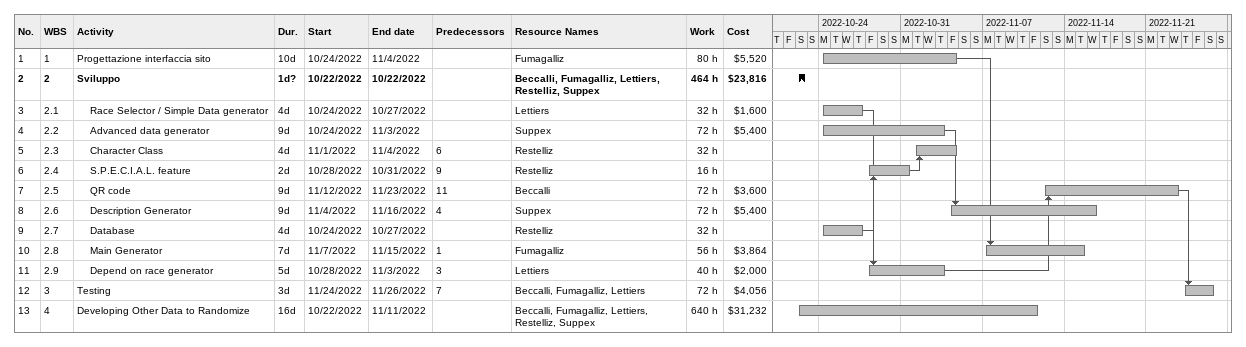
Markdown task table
| ID | WBS | Task | Duration | Start | Finish | Predecessors | Resources | Work (h) | Cost ($) |
|---|---|---|---|---|---|---|---|---|---|
| 1 | 1 | Progettazione interfaccia sito | 10d | 2022-10-24 | 2022-11-04 |  | Fumagalliz | 80 | 5520 |
| 2 | 2 | **Sviluppo** | 1d? | 2022-10-22 | 2022-10-22 |  | Beccalli, Fumagalliz, Lettiers, Restelliz, Suppex | 464 | 23816 |
| 3 | 2.1 | Race Selector / Simple Data generator | 4d | 2022-10-24 | 2022-10-27 |  | Lettiers | 32 | 1600 |
| 4 | 2.2 | Advanced data generator | 9d | 2022-10-24 | 2022-11-03 |  | Suppex | 72 | 5400 |
| 5 | 2.3 | Character Class | 4d | 2022-11-01 | 2022-11-04 | 6 | Restelliz | 32 |  |
| 6 | 2.4 | S.P.E.C.I.A.L. feature | 2d | 2022-10-28 | 2022-10-31 | 9 | Restelliz | 16 |  |
| 7 | 2.5 | QR code | 9d | 2022-11-12 | 2022-11-23 | 11 | Beccalli | 72 | 3600 |
| 8 | 2.6 | Description Generator | 9d | 2022-11-04 | 2022-11-16 | 4 | Suppex | 72 | 5400 |
| 9 | 2.7 | Database | 4d | 2022-10-24 | 2022-10-27 |  | Restelliz | 32 |  |
| 10 | 2.8 | Main Generator | 7d | 2022-11-07 | 2022-11-15 | 1 | Fumagalliz | 56 | 3864 |
| 11 | 2.9 | Depend on race generator | 5d | 2022-10-28 | 2022-11-03 | 3 | Lettiers | 40 | 2000 |
| 12 | 3 | Testing | 3d | 2022-11-24 | 2022-11-26 | 7 | Beccalli, Fumagalliz, Lettiers | 72 | 4056 |
| 13 | 4 | Developing Other Data to Randomize | 16d | 2022-10-22 | 2022-11-11 |  | Beccalli, Fumagalliz, Lettiers, Restelliz, Suppex | 640 | 31232 |
